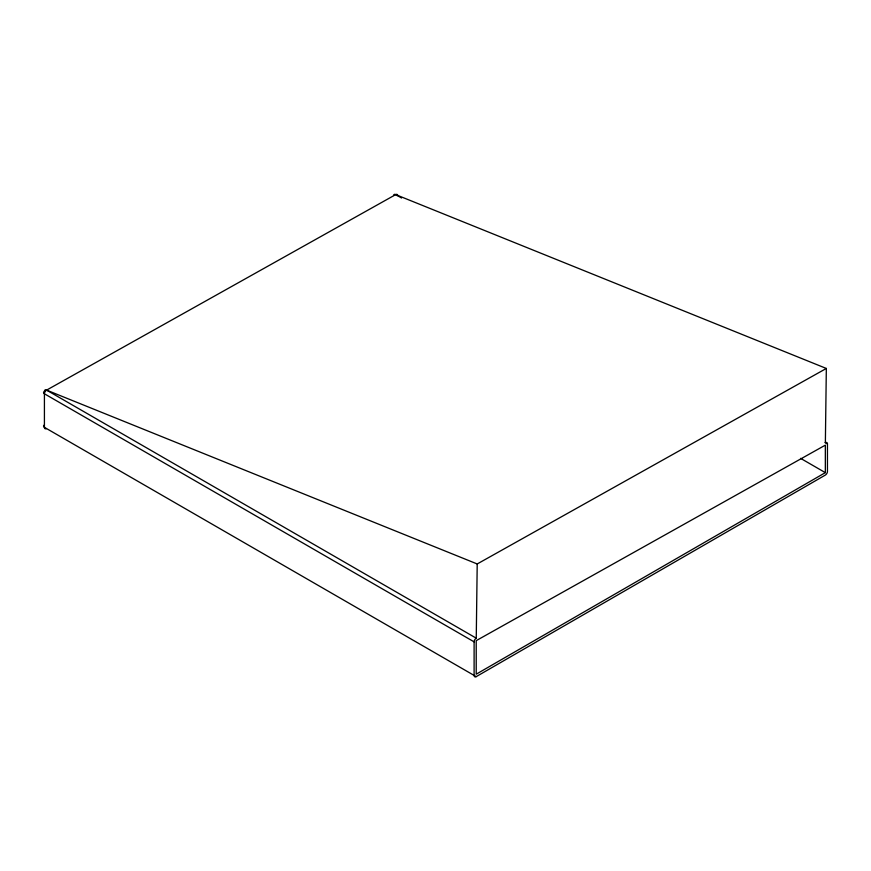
<?xml version="1.0" encoding="UTF-8"?>
<svg xmlns="http://www.w3.org/2000/svg" width="871" height="871" viewBox="0 0 871 871"><rect width="100%" height="100%" fill="white"/><g stroke="black" fill="none" stroke-linecap="round" stroke-linejoin="round"><path stroke-width="1.31" d="M476.219 676.636A2.994 1.731 -60 0 1 474.107 675.417L474.107 641.862A2.994 1.731 -60 0 1 476.252 638.182L477.21 563.962L826.329 368.455L825.37 442.686A2.994 1.731 -60 0 1 827.45 443.916L827.45 471.407A2.994 1.731 -60 0 1 825.338 475.076L476.219 676.636L44.421 427.334A2.994 1.731 0 0 1 44.007 425.2M825.338 472.637L476.219 674.187L476.219 640.642L825.338 445.146L825.338 472.637L800.612 458.364M45.575 390.698L395.684 194.603L826.329 368.455M477.21 563.962L46.577 390.11A2.994 1.753 60.8 0 0 44.421 391.351A2.994 1.731 0 0 0 44.421 393.79L44.421 427.334A2.994 1.731 -60 0 0 46.435 428.619M393.572 195.507A2.994 1.753 60.8 0 1 395.684 194.603L401.575 198.011M825.098 442.566L827.45 443.916M476.252 638.182L46.577 390.11A2.994 1.731 -60 0 0 44.421 393.79L474.107 641.862M395.684 194.603A2.994 1.731 -60 0 1 397.753 195.507M396.643 195.442A2.994 1.731 0 0 1 397.056 195.54"/></g></svg>
